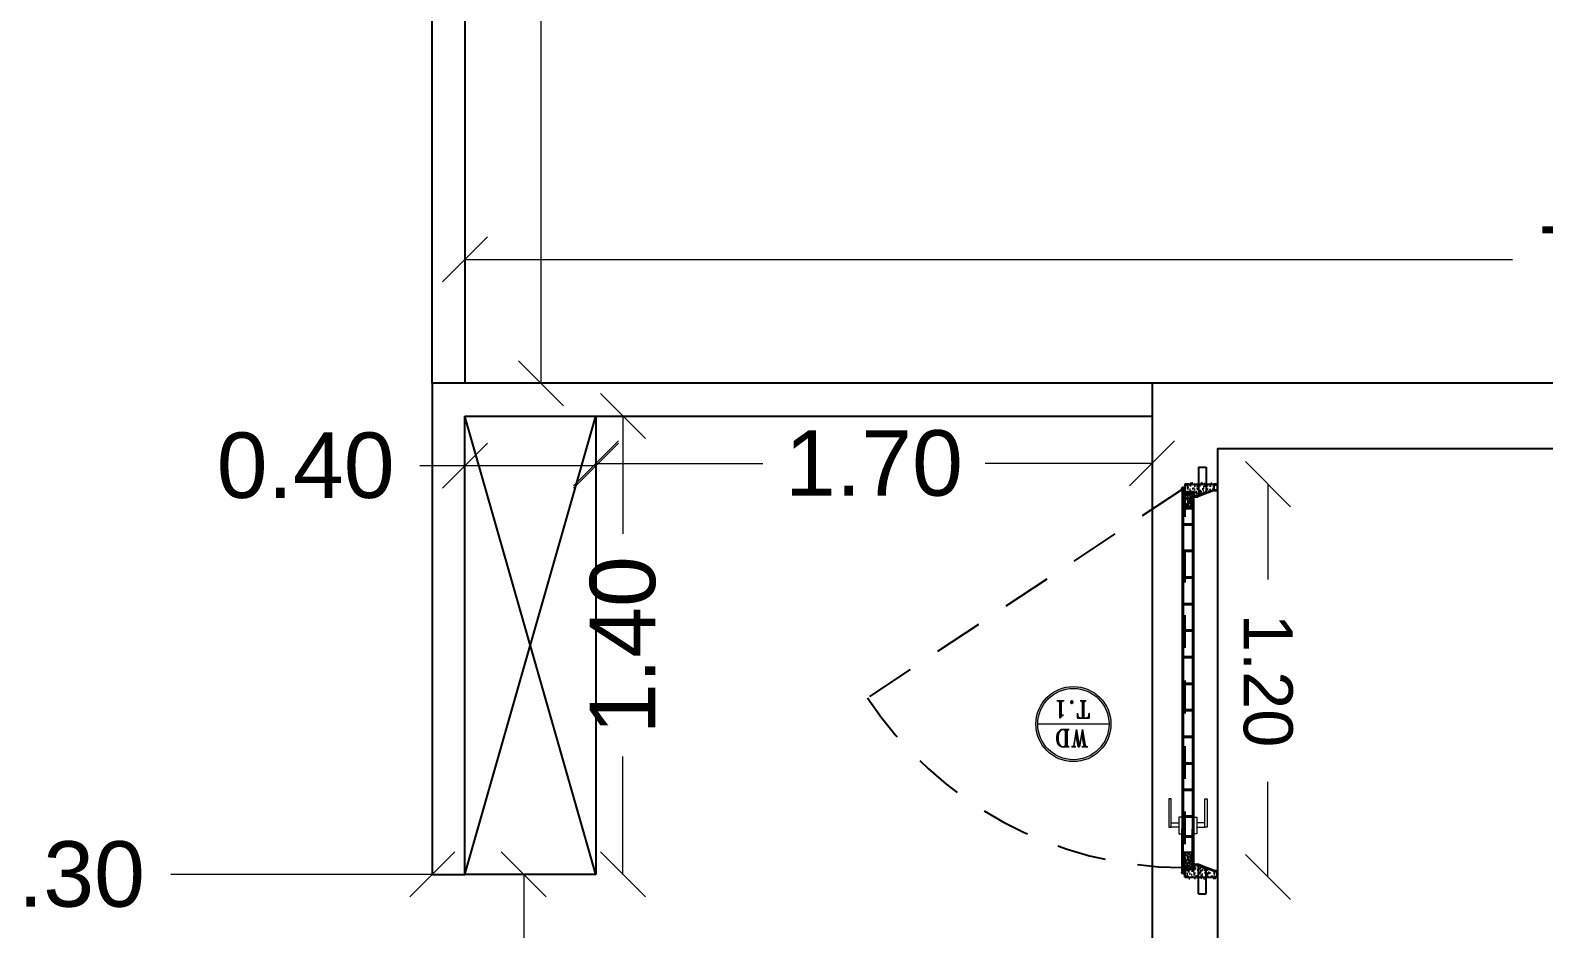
# Model space of a CAD drawing. Header units: metres. Extents: x -355 to 973, y -73 to 238.
# Drawn here: x 609.898 to 614.524, y 99.009 to 101.753 of the extents above; entities that cross this region are included whole.
import ezdxf
from ezdxf.enums import TextEntityAlignment as Align

# ---------------------------------------------------------------- set-up
doc = ezdxf.new("R2010")
doc.units = ezdxf.units.M
doc.header["$LTSCALE"] = 3
doc.header["$MEASUREMENT"] = 0
for name, pattern in [('1', [30, 6, 6, 6, 6, 6]), ('ACAD_ISO02W100', [15, 12, -3]), ('HIDDEN2', [0.1875, 0.125, -0.0625])]:
    doc.linetypes.add(name, pattern=pattern)
doc.layers.add('05', color=21, linetype='Continuous', lineweight=5)
for name, color, linetype in [('4', 4, 'ACAD_ISO02W100'), ('A-FALSE-25-Knuf', 2, 'Continuous'), ('D-Hatch', 3, 'Continuous'), ('Ditail', 1, 'Continuous')]:
    doc.layers.add(name, color=color, linetype=linetype)
doc.styles.add('ROMANT', font='romant')
doc.styles.get("Standard").update_dxf_attribs({"font": 'arial.ttf'})
doc.dimstyles.new('ahmad', dxfattribs={"dimtxt": 0.2, "dimasz": 0.1375, "dimexe": 0, "dimexo": 0.0625, "dimgap": 0.09, "dimtad": 0, "dimzin": 0, "dimdsep": 46, "dimtxsty": 'Standard', "dimblk": 'OBLIQUE', "dimcen": 0.09, "dimclrd": 245, "dimclrt": 61, "dimadec": 0, "dimazin": 0, "dimtfac": 1, "dimtofl": 0, "dimtmove": 0, "dimatfit": 3, "dimldrblk": 'OBLIQUE', "dimfxl": 0, "dimfxlon": 1, "dimtolj": 1, "dimtzin": 0, "dimlwd": 13, "dimarcsym": 0})
pattern_1 = [(52.5, (36.3475943, -165.330167), (0.00764710387, -0.0002500056), [0, -0.0060325174, 0, -0.00674689445, 0, -0.00644923734]), (82.5, (36.347594, -165.330167), (0.0112004245, 0.0070238215), [0, -0.00325438438, 0, -0.00543720317, 0, -0.00208359976]), (122.5, (36.347594, -165.335048), (2.245608e-05, 0.0123592914), [0, -0.00198438072, 0, -0.0071437706, 0, -0.00932658938]), (132.5, (36.347594, -165.335048), (0.0034832807, 0.011930604), [0, -0.00099219036, 0, -0.0046831385, 0, -0.00535782794])]
pattern_2 = [(307.5, (36.3475943, 62.4928517), (0.00764710387, 0.0002500056), [0, -0.0060325174, 0, -0.00674689445, 0, -0.00644923734]), (277.5, (36.347594, 62.492852), (0.0112004245, -0.0070238215), [0, -0.00325438438, 0, -0.00543720317, 0, -0.00208359976]), (237.5, (36.347594, 62.497733), (2.245608e-05, -0.0123592914), [0, -0.00198438072, 0, -0.0071437706, 0, -0.00932658938]), (227.5, (36.347594, 62.497733), (0.0034832807, -0.011930604), [0, -0.00099219036, 0, -0.0046831385, 0, -0.00535782794])]

# ---------------------------------------------------------------- blocks, each defined once
blk = doc.blocks.new('tyhtfy')
at = {"layer": '4', "linetype": '1'}
for points in [[(265.7045, 186.374), (265.7045, 184.474), (263.8045, 184.474), (263.8045, 186.374)], [(265.5045, 186.174), (265.5045, 184.674), (264.0045, 184.674), (264.0045, 186.174)]]:
    blk.add_lwpolyline(points, close=True, dxfattribs=at)
blk = doc.blocks.new('_Oblique')
at = {"color": 0, "linetype": 'ByBlock', "lineweight": -2}
blk.add_line((-0.5, -0.5), (0.5, 0.5), dxfattribs=at)
blk = doc.blocks.new('*D64')
at = {"color": 245, "lineweight": 13, "transparency": 16777216}
for p, q in [((68.5961, -50.8187), (68.5961, -51.1094)), ((68.5961, -52.0187), (68.5961, -51.7279))]:
    blk.add_line(p, q, dxfattribs=at)
at = {"layer": 'Defpoints', "color": 0, "transparency": 16777216}
for p in [(68.5961, -50.8187), (68.75, -50.8187), (68.75, -52.0187)]:
    blk.add_point(p, dxfattribs=at)
at = {"color": 245, "lineweight": 13, "transparency": 16777216, "xscale": 0.1375, "yscale": 0.1375, "zscale": 0.1375}
for p, rotation in [((68.5961, -50.8187), 90), ((68.5961, -52.0187), 270)]:
    blk.add_blockref('_Oblique', p, dxfattribs=dict(at, rotation=rotation))
at = {"color": 61, "transparency": 16777216, "insert": (68.5961, -51.4187), "char_height": 0.15, "attachment_point": 5, "rotation": 90}
blk.add_mtext('\\A1;1.20', dxfattribs=at)
blk = doc.blocks.new('dfdfd')
at = {"layer": '05'}
h = blk.add_hatch(color=217, dxfattribs=at)
h.paths.add_polyline_path([(118.6063, 35.5104, 1), (118.8358, 35.5104, 1)])
h.paths.add_polyline_path([(118.8298, 35.5104, 1), (118.6123, 35.5104, 1)], flags=16)
at = {"layer": '05', "color": 217}
blk.add_line((118.6123, 35.5104), (118.8298, 35.5104), dxfattribs=at)
for radius in [0.1148, 0.1088]:
    blk.add_circle((118.7211, 35.5104), radius, dxfattribs=at)
blk = doc.blocks.new('*D776')
at = {"layer": '4', "color": 245, "lineweight": 13, "transparency": 16777216}
for p, q in [((611.4063, 99.1751), (611.4063, 98.8649)), ((611.4063, 97.8746), (611.4063, 98.1849))]:
    blk.add_line(p, q, dxfattribs=at)
at = {"layer": 'Defpoints', "color": 0, "transparency": 16777216}
for p in [(611.1267, 99.1751), (611.4063, 99.1751), (611.1267, 97.8746)]:
    blk.add_point(p, dxfattribs=at)
at = {"layer": '4', "color": 245, "lineweight": 13, "transparency": 16777216, "xscale": 0.1375, "yscale": 0.1375, "zscale": 0.1375}
for p, rotation in [((611.4063, 99.1751), 90), ((611.4063, 97.8746), 270)]:
    blk.add_blockref('_Oblique', p, dxfattribs=dict(at, rotation=rotation))
at = {"layer": '4', "color": 61, "transparency": 16777216, "insert": (611.4063, 98.5249), "char_height": 0.2, "attachment_point": 5, "rotation": 90}
blk.add_mtext('\\A1;1.30', dxfattribs=at)
blk = doc.blocks.new('*D777')
at = {"layer": '4', "color": 245, "lineweight": 13, "transparency": 16777216}
for p, q in [((611.6267, 100.4303), (612.1367, 100.4303)), ((613.3267, 100.4303), (612.8167, 100.4303))]:
    blk.add_line(p, q, dxfattribs=at)
at = {"layer": 'Defpoints', "color": 0, "transparency": 16777216}
for p in [(611.6267, 100.5751), (613.3267, 100.5751), (611.6267, 100.4303)]:
    blk.add_point(p, dxfattribs=at)
at = {"layer": '4', "color": 245, "lineweight": 13, "transparency": 16777216, "xscale": 0.1375, "yscale": 0.1375, "zscale": 0.1375, "rotation": 180}
blk.add_blockref('_Oblique', (611.6267, 100.4303), dxfattribs=at)
at = {"layer": '4', "color": 245, "lineweight": 13, "transparency": 16777216, "xscale": 0.1375, "yscale": 0.1375, "zscale": 0.1375}
blk.add_blockref('_Oblique', (613.3267, 100.4303), dxfattribs=at)
at = {"layer": '4', "color": 61, "transparency": 16777216, "insert": (612.4767, 100.4303), "char_height": 0.2, "attachment_point": 5}
blk.add_mtext('\\A1;1.70', dxfattribs=at)
blk = doc.blocks.new('*D780')
at = {"layer": '4', "color": 245, "lineweight": 13, "transparency": 16777216}
for p, q in [((611.2267, 100.4234), (611.0892, 100.4234)), ((611.6267, 100.4234), (611.2267, 100.4234))]:
    blk.add_line(p, q, dxfattribs=at)
at = {"layer": 'Defpoints', "color": 0, "transparency": 16777216}
for p in [(611.2267, 100.5751), (611.6267, 100.5751), (611.2267, 100.4234)]:
    blk.add_point(p, dxfattribs=at)
at = {"layer": '4', "color": 245, "lineweight": 13, "transparency": 16777216, "xscale": 0.1375, "yscale": 0.1375, "zscale": 0.1375, "rotation": 180}
blk.add_blockref('_Oblique', (611.2267, 100.4234), dxfattribs=at)
at = {"layer": '4', "color": 245, "lineweight": 13, "transparency": 16777216, "xscale": 0.1375, "yscale": 0.1375, "zscale": 0.1375}
blk.add_blockref('_Oblique', (611.6267, 100.4234), dxfattribs=at)
at = {"layer": '4', "color": 61, "transparency": 16777216, "insert": (610.7398, 100.4234), "char_height": 0.2, "attachment_point": 5}
blk.add_mtext('\\A1;0.40', dxfattribs=at)
blk = doc.blocks.new('*D781')
at = {"layer": '4', "color": 245, "lineweight": 13, "transparency": 16777216}
for p, q in [((611.7096, 100.5751), (611.7096, 100.2151)), ((611.7096, 99.1751), (611.7096, 99.5351))]:
    blk.add_line(p, q, dxfattribs=at)
at = {"layer": 'Defpoints', "color": 0, "transparency": 16777216}
for p in [(611.6267, 100.5751), (611.6267, 99.1751), (611.7096, 99.1751)]:
    blk.add_point(p, dxfattribs=at)
at = {"layer": '4', "color": 245, "lineweight": 13, "transparency": 16777216, "xscale": 0.1375, "yscale": 0.1375, "zscale": 0.1375}
for p, rotation in [((611.7096, 100.5751), 90), ((611.7096, 99.1751), 270)]:
    blk.add_blockref('_Oblique', p, dxfattribs=dict(at, rotation=rotation))
at = {"layer": '4', "color": 61, "transparency": 16777216, "insert": (611.7096, 99.8751), "char_height": 0.2, "attachment_point": 5, "rotation": 90}
blk.add_mtext('\\A1;1.40', dxfattribs=at)
blk = doc.blocks.new('*D801')
at = {"color": 245, "lineweight": 13, "transparency": 16777216}
for p, q in [((611.2267, 101.0535), (614.4281, 101.0535)), ((618.3267, 101.0535), (615.1253, 101.0535))]:
    blk.add_line(p, q, dxfattribs=at)
at = {"layer": 'Defpoints', "color": 0, "transparency": 16777216}
for p in [(611.2267, 101.0535), (611.2267, 100.7751), (618.3267, 100.7751)]:
    blk.add_point(p, dxfattribs=at)
at = {"color": 245, "lineweight": 13, "transparency": 16777216, "xscale": 0.1375, "yscale": 0.1375, "zscale": 0.1375, "rotation": 180}
blk.add_blockref('_Oblique', (611.2267, 101.0535), dxfattribs=at)
at = {"color": 245, "lineweight": 13, "transparency": 16777216, "xscale": 0.1375, "yscale": 0.1375, "zscale": 0.1375}
blk.add_blockref('_Oblique', (618.3267, 101.0535), dxfattribs=at)
at = {"color": 61, "transparency": 16777216, "insert": (614.7767, 101.0535), "char_height": 0.2, "attachment_point": 5}
blk.add_mtext('\\A1;7.10', dxfattribs=at)
blk = doc.blocks.new('*D802')
at = {"color": 245, "lineweight": 13, "transparency": 16777216}
for p, q in [((611.4592, 105.1751), (611.4592, 103.2785)), ((611.4592, 100.6751), (611.4592, 102.5716))]:
    blk.add_line(p, q, dxfattribs=at)
at = {"layer": 'Defpoints', "color": 0, "transparency": 16777216}
for p in [(611.2267, 105.1751), (611.2267, 100.6751), (611.4592, 100.6751)]:
    blk.add_point(p, dxfattribs=at)
at = {"color": 245, "lineweight": 13, "transparency": 16777216, "xscale": 0.1375, "yscale": 0.1375, "zscale": 0.1375}
for p, rotation in [((611.4592, 105.1751), 90), ((611.4592, 100.6751), 270)]:
    blk.add_blockref('_Oblique', p, dxfattribs=dict(at, rotation=rotation))
at = {"color": 61, "transparency": 16777216, "insert": (611.4592, 102.9251), "char_height": 0.2, "attachment_point": 5, "rotation": 90}
blk.add_mtext('\\A1;4.50', dxfattribs=at)
blk = doc.blocks.new('*D765')
at = {"color": 245, "lineweight": 13, "transparency": 16777216}
for p, q in [((608.8267, 99.1748), (609.6256, 99.1748)), ((611.1267, 99.1748), (610.3278, 99.1748))]:
    blk.add_line(p, q, dxfattribs=at)
at = {"layer": 'Defpoints', "color": 0, "transparency": 16777216}
for p in [(608.8267, 99.1751), (608.8267, 99.1748), (611.1267, 99.1751)]:
    blk.add_point(p, dxfattribs=at)
at = {"color": 245, "lineweight": 13, "transparency": 16777216, "xscale": 0.1375, "yscale": 0.1375, "zscale": 0.1375, "rotation": 180}
blk.add_blockref('_Oblique', (608.8267, 99.1748), dxfattribs=at)
at = {"color": 245, "lineweight": 13, "transparency": 16777216, "xscale": 0.1375, "yscale": 0.1375, "zscale": 0.1375}
blk.add_blockref('_Oblique', (611.1267, 99.1748), dxfattribs=at)
at = {"color": 61, "transparency": 16777216, "insert": (609.9767, 99.1748), "char_height": 0.2, "attachment_point": 5}
blk.add_mtext('\\A1;2.30', dxfattribs=at)
blk = doc.blocks.new('SSDSSS')
at = {"layer": 'D-Hatch', "linetype": 'Continuous', "ltscale": 0.1}
h = blk.add_hatch(dxfattribs=at)
h.set_pattern_fill('AR-SAND', color=2, scale=0.0003125, style=0)
h.set_pattern_definition([(307.5, (36.347594, 62.492852), (0.0152942077, 0.0005000112), [0, -0.0120650348, 0, -0.0134937889, 0, -0.0128984747]), (277.5, (36.347594, 62.492852), (0.022400849, -0.014047643), [0, -0.0065087688, 0, -0.0108744063, 0, -0.0041671995]), (237.5, (36.347594, 62.502615), (4.49122e-05, -0.0247185828), [0, -0.0039687614, 0, -0.0142875412, 0, -0.0186531788]), (227.5, (36.347594, 62.502615), (0.0069665614, -0.023861208), [0, -0.0019843807, 0, -0.009366277, 0, -0.0107156559])])
h.paths.add_polyline_path([(68.8211, -50.8562), (68.8211, -50.8421), (68.8485, -50.8421), (68.8485, -50.8202), (68.8383, -50.8202), (68.8383, -50.8187), (68.85, -50.8187), (68.85, -50.8141), (68.7563, -50.8141), (68.7563, -50.8187), (68.768, -50.8187), (68.768, -50.8202), (68.7578, -50.8202), (68.7578, -50.8366), (68.7683, -50.8366), (68.811, -50.8562)])
at = {"layer": 'D-Hatch'}
h = blk.add_hatch(dxfattribs=at)
h.set_pattern_fill('AR-SAND', color=1, scale=0.00015625, style=0)
h.set_pattern_definition(pattern_2)
edge = h.paths.add_edge_path()
edge.add_spline(control_points=[(68.8307, -50.8737), (68.8307, -50.8749), (68.8305, -50.8769), (68.831, -50.881), (68.8313, -50.883), (68.8338, -50.8871), (68.8355, -50.8885), (68.8383, -50.8903), (68.8396, -50.8909), (68.8422, -50.892), (68.8434, -50.8925), (68.8443, -50.893), (68.8445, -50.8931), (68.8449, -50.8936)], knot_values=[0.207475, 0.207475, 0.207475, 0.207475, 0.265787, 0.265787, 0.301433, 0.301433, 0.33708, 0.33708, 0.372726, 0.372726, 0.426688, 0.426688, 0.476539, 0.476539, 0.476539, 0.476539], degree=3, periodic=0)
edge.add_line((68.8449, -50.8936), (68.8542, -50.8936))
edge.add_line((68.8542, -50.8936), (68.8542, -50.8935))
edge.add_spline(control_points=[(68.8542, -50.8935), (68.8525, -50.8907), (68.8492, -50.8849), (68.836, -50.883), (68.8411, -50.8672), (68.8317, -50.8657), (68.8269, -50.865)], knot_values=[0.000761, 0.000761, 0.000761, 0.000761, 0.123708, 0.252477, 0.399323, 0.554146, 0.554146, 0.554146, 0.554146], degree=3, periodic=0)
edge.add_line((68.8269, -50.865), (68.8269, -50.8729))
edge.add_spline(control_points=[(68.8269, -50.8729), (68.8285, -50.8732), (68.8298, -50.8734), (68.8307, -50.8737)], knot_values=[0.013549, 0.013549, 0.013549, 0.013549, 0.067873, 0.067873, 0.067873, 0.067873], degree=3, periodic=0)
edge = h.paths.add_edge_path(flags=16)
edge.add_spline(control_points=[(68.8449, -50.8936), (68.8445, -50.8931), (68.8443, -50.893), (68.8434, -50.8925), (68.8422, -50.892), (68.8396, -50.8909), (68.8383, -50.8903), (68.8355, -50.8885), (68.8338, -50.8871), (68.8313, -50.883), (68.831, -50.881), (68.8305, -50.8769), (68.8307, -50.8749), (68.8307, -50.8737)], knot_values=[0.207475, 0.207475, 0.207475, 0.207475, 0.257327, 0.257327, 0.311288, 0.311288, 0.346935, 0.346935, 0.382581, 0.382581, 0.418228, 0.418228, 0.476539, 0.476539, 0.476539, 0.476539], degree=3, periodic=0)
edge.add_spline(control_points=[(68.8307, -50.8737), (68.8298, -50.8734), (68.8285, -50.8732), (68.8269, -50.8729)], knot_values=[0.013549, 0.013549, 0.013549, 0.013549, 0.067873, 0.067873, 0.067873, 0.067873], degree=3, periodic=0)
edge.add_line((68.8269, -50.8729), (68.8269, -50.8905))
edge.add_spline(control_points=[(68.8269, -50.8905), (68.8275, -50.8915), (68.8282, -50.8923), (68.8291, -50.8932), (68.8293, -50.8934), (68.8295, -50.8936)], knot_values=[0.30723, 0.30723, 0.30723, 0.30723, 0.317654, 0.317654, 0.320823, 0.320823, 0.320823, 0.320823], degree=3, periodic=0)
edge.add_line((68.8295, -50.8936), (68.8449, -50.8936))
edge = h.paths.add_edge_path()
edge.add_spline(control_points=[(68.8295, -50.8936), (68.8293, -50.8934), (68.8291, -50.8932), (68.8282, -50.8923), (68.8275, -50.8915), (68.8269, -50.8905)], knot_values=[0.30723, 0.30723, 0.30723, 0.30723, 0.310399, 0.310399, 0.320823, 0.320823, 0.320823, 0.320823], degree=3, periodic=0)
edge.add_line((68.8269, -50.8905), (68.8269, -50.8936))
edge.add_line((68.8269, -50.8936), (68.8295, -50.8936))
edge = h.paths.add_edge_path()
edge.add_spline(control_points=[(68.8542, -50.8482), (68.8536, -50.8479), (68.853, -50.8477), (68.8498, -50.8466), (68.8479, -50.8465), (68.8441, -50.8463), (68.843, -50.8464), (68.8419, -50.8465)], knot_values=[0.248364, 0.248364, 0.248364, 0.248364, 0.25388, 0.25388, 0.279204, 0.279204, 0.314112, 0.314112, 0.314112, 0.314112], degree=3, periodic=0)
edge.add_spline(control_points=[(68.8419, -50.8465), (68.8416, -50.8461), (68.8413, -50.8456), (68.841, -50.8451)], knot_values=[0.024585, 0.024585, 0.024585, 0.024585, 0.051488, 0.051488, 0.051488, 0.051488], degree=3, periodic=0)
edge.add_line((68.841, -50.8451), (68.8294, -50.8451))
edge.add_spline(control_points=[(68.8294, -50.8451), (68.8313, -50.8479), (68.8328, -50.8501), (68.8346, -50.8516), (68.8348, -50.8517), (68.8357, -50.8518), (68.8377, -50.8516), (68.8417, -50.8515), (68.8432, -50.8515), (68.8467, -50.8524), (68.8487, -50.8533), (68.8516, -50.8562), (68.8524, -50.8578), (68.8533, -50.8605), (68.8535, -50.8616), (68.854, -50.8653), (68.8539, -50.8673), (68.8541, -50.8693), (68.8541, -50.8697), (68.8542, -50.8699)], knot_values=[0, 0, 0, 0, 0.11577, 0.11577, 0.192459, 0.192459, 0.269149, 0.269149, 0.304241, 0.304241, 0.331039, 0.331039, 0.357837, 0.357837, 0.384634, 0.384634, 0.451421, 0.451421, 0.47355, 0.47355, 0.47355, 0.47355], degree=3, periodic=0)
edge.add_line((68.8542, -50.8699), (68.8542, -50.8482))
edge = h.paths.add_edge_path()
edge.add_line((68.8508, -50.8451), (68.841, -50.8451))
edge.add_spline(control_points=[(68.841, -50.8451), (68.8413, -50.8456), (68.8416, -50.8461), (68.8419, -50.8465)], knot_values=[0.024585, 0.024585, 0.024585, 0.024585, 0.051488, 0.051488, 0.051488, 0.051488], degree=3, periodic=0)
edge.add_spline(control_points=[(68.8419, -50.8465), (68.843, -50.8464), (68.8441, -50.8463), (68.8479, -50.8465), (68.8498, -50.8466), (68.853, -50.8477), (68.8536, -50.8479), (68.8542, -50.8482)], knot_values=[0.248364, 0.248364, 0.248364, 0.248364, 0.283272, 0.283272, 0.308596, 0.308596, 0.314112, 0.314112, 0.314112, 0.314112], degree=3, periodic=0)
edge.add_line((68.8542, -50.8482), (68.8542, -50.8389))
edge.add_line((68.8542, -50.8389), (68.8508, -50.8389))
edge.add_line((68.8508, -50.8389), (68.8508, -50.8451))
h = blk.add_hatch(dxfattribs=at)
h.set_pattern_fill('AR-SAND', color=1, scale=0.00015625, style=0)
h.set_pattern_definition(pattern_2)
edge = h.paths.add_edge_path()
edge.add_spline(control_points=[(68.8542, -50.8935), (68.8525, -50.8907), (68.8492, -50.8849), (68.836, -50.883), (68.8411, -50.8672), (68.8317, -50.8657), (68.8269, -50.865)], knot_values=[0.000761, 0.000761, 0.000761, 0.000761, 0.123708, 0.252477, 0.399323, 0.554146, 0.554146, 0.554146, 0.554146], degree=3, periodic=0)
edge.add_line((68.8542, -50.8935), (68.8542, -50.8699))
edge.add_spline(control_points=[(68.8542, -50.8699), (68.8541, -50.8697), (68.8541, -50.8693), (68.8539, -50.8673), (68.854, -50.8653), (68.8535, -50.8616), (68.8533, -50.8605), (68.8524, -50.8578), (68.8516, -50.8562), (68.8487, -50.8533), (68.8467, -50.8524), (68.8432, -50.8515), (68.8417, -50.8515), (68.8377, -50.8516), (68.8357, -50.8518), (68.8348, -50.8517), (68.8346, -50.8516), (68.8328, -50.8501), (68.8313, -50.8479), (68.8294, -50.8451)], knot_values=[0, 0, 0, 0, 0.022129, 0.022129, 0.088916, 0.088916, 0.115714, 0.115714, 0.142512, 0.142512, 0.169309, 0.169309, 0.204402, 0.204402, 0.281091, 0.281091, 0.35778, 0.35778, 0.47355, 0.47355, 0.47355, 0.47355], degree=3, periodic=0)
edge.add_line((68.8294, -50.8451), (68.8269, -50.8451))
edge.add_line((68.8269, -50.8451), (68.8269, -50.865))
h = blk.add_hatch(dxfattribs=at)
h.set_pattern_fill('AR-SAND', color=1, scale=0.00015625, style=0)
h.set_pattern_definition(pattern_1)
edge = h.paths.add_edge_path()
edge.add_spline(control_points=[(68.8307, -51.9636), (68.8307, -51.9624), (68.8305, -51.9605), (68.831, -51.9563), (68.8313, -51.9543), (68.8338, -51.9502), (68.8355, -51.9488), (68.8383, -51.947), (68.8396, -51.9464), (68.8422, -51.9453), (68.8434, -51.9449), (68.8443, -51.9444), (68.8445, -51.9442), (68.8449, -51.9437)], knot_values=[0.207475, 0.207475, 0.207475, 0.207475, 0.265787, 0.265787, 0.301433, 0.301433, 0.33708, 0.33708, 0.372726, 0.372726, 0.426688, 0.426688, 0.476539, 0.476539, 0.476539, 0.476539], degree=3, periodic=0)
edge.add_line((68.8449, -51.9437), (68.8542, -51.9437))
edge.add_line((68.8542, -51.9437), (68.8542, -51.9438))
edge.add_spline(control_points=[(68.8542, -51.9438), (68.8525, -51.9466), (68.8492, -51.9524), (68.836, -51.9543), (68.8411, -51.9701), (68.8317, -51.9716), (68.8269, -51.9723)], knot_values=[0.000761, 0.000761, 0.000761, 0.000761, 0.123708, 0.252477, 0.399323, 0.554146, 0.554146, 0.554146, 0.554146], degree=3, periodic=0)
edge.add_line((68.8269, -51.9723), (68.8269, -51.9644))
edge.add_spline(control_points=[(68.8269, -51.9644), (68.8285, -51.9642), (68.8298, -51.9639), (68.8307, -51.9636)], knot_values=[0.013549, 0.013549, 0.013549, 0.013549, 0.067873, 0.067873, 0.067873, 0.067873], degree=3, periodic=0)
edge = h.paths.add_edge_path(flags=16)
edge.add_spline(control_points=[(68.8449, -51.9437), (68.8445, -51.9442), (68.8443, -51.9444), (68.8434, -51.9449), (68.8422, -51.9453), (68.8396, -51.9464), (68.8383, -51.947), (68.8355, -51.9488), (68.8338, -51.9502), (68.8313, -51.9543), (68.831, -51.9563), (68.8305, -51.9605), (68.8307, -51.9624), (68.8307, -51.9636)], knot_values=[0.207475, 0.207475, 0.207475, 0.207475, 0.257327, 0.257327, 0.311288, 0.311288, 0.346935, 0.346935, 0.382581, 0.382581, 0.418228, 0.418228, 0.476539, 0.476539, 0.476539, 0.476539], degree=3, periodic=0)
edge.add_spline(control_points=[(68.8307, -51.9636), (68.8298, -51.9639), (68.8285, -51.9642), (68.8269, -51.9644)], knot_values=[0.013549, 0.013549, 0.013549, 0.013549, 0.067873, 0.067873, 0.067873, 0.067873], degree=3, periodic=0)
edge.add_line((68.8269, -51.9644), (68.8269, -51.9468))
edge.add_spline(control_points=[(68.8269, -51.9468), (68.8275, -51.9459), (68.8282, -51.945), (68.8291, -51.9441), (68.8293, -51.9439), (68.8295, -51.9437)], knot_values=[0.30723, 0.30723, 0.30723, 0.30723, 0.317654, 0.317654, 0.320823, 0.320823, 0.320823, 0.320823], degree=3, periodic=0)
edge.add_line((68.8295, -51.9437), (68.8449, -51.9437))
edge = h.paths.add_edge_path()
edge.add_spline(control_points=[(68.8295, -51.9437), (68.8293, -51.9439), (68.8291, -51.9441), (68.8282, -51.945), (68.8275, -51.9459), (68.8269, -51.9468)], knot_values=[0.30723, 0.30723, 0.30723, 0.30723, 0.310399, 0.310399, 0.320823, 0.320823, 0.320823, 0.320823], degree=3, periodic=0)
edge.add_line((68.8269, -51.9468), (68.8269, -51.9437))
edge.add_line((68.8269, -51.9437), (68.8295, -51.9437))
edge = h.paths.add_edge_path()
edge.add_spline(control_points=[(68.8542, -51.9891), (68.8536, -51.9894), (68.853, -51.9896), (68.8498, -51.9907), (68.8479, -51.9909), (68.8441, -51.991), (68.843, -51.9909), (68.8419, -51.9908)], knot_values=[0.248364, 0.248364, 0.248364, 0.248364, 0.25388, 0.25388, 0.279204, 0.279204, 0.314112, 0.314112, 0.314112, 0.314112], degree=3, periodic=0)
edge.add_spline(control_points=[(68.8419, -51.9908), (68.8416, -51.9912), (68.8413, -51.9917), (68.841, -51.9922)], knot_values=[0.024585, 0.024585, 0.024585, 0.024585, 0.051488, 0.051488, 0.051488, 0.051488], degree=3, periodic=0)
edge.add_line((68.841, -51.9922), (68.8294, -51.9922))
edge.add_spline(control_points=[(68.8294, -51.9922), (68.8313, -51.9894), (68.8328, -51.9872), (68.8346, -51.9857), (68.8348, -51.9856), (68.8357, -51.9855), (68.8377, -51.9857), (68.8417, -51.9858), (68.8432, -51.9858), (68.8467, -51.9849), (68.8487, -51.984), (68.8516, -51.9811), (68.8524, -51.9795), (68.8533, -51.9769), (68.8535, -51.9757), (68.854, -51.9721), (68.8539, -51.97), (68.8541, -51.9681), (68.8541, -51.9677), (68.8542, -51.9674)], knot_values=[0, 0, 0, 0, 0.11577, 0.11577, 0.192459, 0.192459, 0.269149, 0.269149, 0.304241, 0.304241, 0.331039, 0.331039, 0.357837, 0.357837, 0.384634, 0.384634, 0.451421, 0.451421, 0.47355, 0.47355, 0.47355, 0.47355], degree=3, periodic=0)
edge.add_line((68.8542, -51.9674), (68.8542, -51.9891))
edge = h.paths.add_edge_path()
edge.add_line((68.8508, -51.9922), (68.841, -51.9922))
edge.add_spline(control_points=[(68.841, -51.9922), (68.8413, -51.9917), (68.8416, -51.9912), (68.8419, -51.9908)], knot_values=[0.024585, 0.024585, 0.024585, 0.024585, 0.051488, 0.051488, 0.051488, 0.051488], degree=3, periodic=0)
edge.add_spline(control_points=[(68.8419, -51.9908), (68.843, -51.9909), (68.8441, -51.991), (68.8479, -51.9909), (68.8498, -51.9907), (68.853, -51.9896), (68.8536, -51.9894), (68.8542, -51.9891)], knot_values=[0.248364, 0.248364, 0.248364, 0.248364, 0.283272, 0.283272, 0.308596, 0.308596, 0.314112, 0.314112, 0.314112, 0.314112], degree=3, periodic=0)
edge.add_line((68.8542, -51.9891), (68.8542, -51.9984))
edge.add_line((68.8542, -51.9984), (68.8508, -51.9984))
edge.add_line((68.8508, -51.9984), (68.8508, -51.9922))
h = blk.add_hatch(dxfattribs=at)
h.set_pattern_fill('AR-SAND', color=1, scale=0.00015625, style=0)
h.set_pattern_definition(pattern_1)
edge = h.paths.add_edge_path()
edge.add_spline(control_points=[(68.8542, -51.9438), (68.8525, -51.9466), (68.8492, -51.9524), (68.836, -51.9543), (68.8411, -51.9701), (68.8317, -51.9716), (68.8269, -51.9723)], knot_values=[0.000761, 0.000761, 0.000761, 0.000761, 0.123708, 0.252477, 0.399323, 0.554146, 0.554146, 0.554146, 0.554146], degree=3, periodic=0)
edge.add_line((68.8542, -51.9438), (68.8542, -51.9674))
edge.add_spline(control_points=[(68.8542, -51.9674), (68.8541, -51.9677), (68.8541, -51.9681), (68.8539, -51.97), (68.854, -51.9721), (68.8535, -51.9757), (68.8533, -51.9769), (68.8524, -51.9795), (68.8516, -51.9811), (68.8487, -51.984), (68.8467, -51.9849), (68.8432, -51.9858), (68.8417, -51.9858), (68.8377, -51.9857), (68.8357, -51.9855), (68.8348, -51.9856), (68.8346, -51.9857), (68.8328, -51.9872), (68.8313, -51.9894), (68.8294, -51.9922)], knot_values=[0, 0, 0, 0, 0.022129, 0.022129, 0.088916, 0.088916, 0.115714, 0.115714, 0.142512, 0.142512, 0.169309, 0.169309, 0.204402, 0.204402, 0.281091, 0.281091, 0.35778, 0.35778, 0.47355, 0.47355, 0.47355, 0.47355], degree=3, periodic=0)
edge.add_line((68.8294, -51.9922), (68.8269, -51.9922))
edge.add_line((68.8269, -51.9922), (68.8269, -51.9723))
at = {"layer": 'D-Hatch', "linetype": 'Continuous', "ltscale": 0.1}
h = blk.add_hatch(dxfattribs=at)
h.set_pattern_fill('AR-SAND', color=2, scale=0.0003125, style=0)
h.set_pattern_definition([(52.5, (36.347594, -165.330167), (0.0152942077, -0.0005000112), [0, -0.0120650348, 0, -0.0134937889, 0, -0.0128984747]), (82.5, (36.347594, -165.330167), (0.022400849, 0.014047643), [0, -0.0065087688, 0, -0.0108744063, 0, -0.0041671995]), (122.5, (36.347594, -165.33993), (4.49122e-05, 0.0247185828), [0, -0.0039687614, 0, -0.0142875412, 0, -0.0186531788]), (132.5, (36.347594, -165.33993), (0.0069665614, 0.023861208), [0, -0.0019843807, 0, -0.009366277, 0, -0.0107156559])])
h.paths.add_polyline_path([(68.8211, -51.9812), (68.8211, -51.9952), (68.8485, -51.9952), (68.8485, -52.0171), (68.8383, -52.0171), (68.8383, -52.0187), (68.85, -52.0187), (68.85, -52.0232), (68.7563, -52.0232), (68.7563, -52.0187), (68.768, -52.0187), (68.768, -52.0171), (68.7578, -52.0171), (68.7578, -52.0007), (68.7683, -52.0007), (68.811, -51.9812)])
blk.add_line((68.75, -52.0187), (68.75, -50.8187))
at = {"layer": '05', "lineweight": 5}
for points in [[(68.7893, -50.9713), (68.7893, -51.0573), (68.7819, -51.0573), (68.7819, -50.9713)], [(68.8134, -50.9845), (68.8134, -50.9713), (68.7893, -50.9713), (68.7893, -50.9845)], [(68.8232, -50.9509), (68.8232, -51.0014), (68.8134, -51.0014), (68.8134, -50.9509)], [(68.8581, -50.9509), (68.8581, -51.0014), (68.8678, -51.0014), (68.8678, -50.9509)], [(68.8678, -50.9845), (68.8678, -50.9713), (68.892, -50.9713), (68.892, -50.9845)], [(68.892, -50.9713), (68.892, -51.0573), (68.8993, -51.0573), (68.8993, -50.9713)]]:
    blk.add_lwpolyline(points, close=True, dxfattribs=at)
at = {"layer": 'D-Hatch', "color": 1}
for points, knots in [([(68.8268, -50.852), (68.8299, -50.8568), (68.835, -50.8646), (68.8525, -50.8594), (68.8485, -50.8745), (68.853, -50.8789), (68.8541, -50.88)], [0, 0, 0, 0, 0.01533432, 0.02528954, 0.03921471, 0.04393143, 0.04393143, 0.04393143, 0.04393143]), ([(68.8269, -50.865), (68.8317, -50.8657), (68.8411, -50.8672), (68.836, -50.883), (68.8492, -50.8849), (68.8525, -50.8907), (68.8542, -50.8935)], [0.0007611, 0.0007611, 0.0007611, 0.0007611, 0.1555834, 0.3024294, 0.4311984, 0.5541457, 0.5541457, 0.5541457, 0.5541457]), ([(68.8294, -50.8451), (68.8313, -50.8479), (68.8328, -50.8501), (68.8346, -50.8516), (68.8348, -50.8517), (68.8357, -50.8518), (68.8377, -50.8516), (68.8417, -50.8515), (68.8432, -50.8515), (68.8467, -50.8524), (68.8487, -50.8533), (68.8516, -50.8562), (68.8524, -50.8578), (68.8533, -50.8605), (68.8535, -50.8616), (68.854, -50.8653), (68.8539, -50.8673), (68.8541, -50.8693), (68.8541, -50.8697), (68.8542, -50.8699)], [0, 0, 0, 0, 0.1157703, 0.1157703, 0.1924595, 0.1924595, 0.2691487, 0.2691487, 0.3042411, 0.3042411, 0.3310389, 0.3310389, 0.3578367, 0.3578367, 0.3846345, 0.3846345, 0.4514214, 0.4514214, 0.4735504, 0.4735504, 0.4735504, 0.4735504]), ([(68.8307, -50.8737), (68.8307, -50.8749), (68.8305, -50.8769), (68.831, -50.881), (68.8313, -50.883), (68.8338, -50.8871), (68.8355, -50.8885), (68.8383, -50.8903), (68.8396, -50.8909), (68.8422, -50.892), (68.8434, -50.8925), (68.8443, -50.893), (68.8445, -50.8931), (68.8449, -50.8936)], [0.2074754, 0.2074754, 0.2074754, 0.2074754, 0.2657866, 0.2657866, 0.3014331, 0.3014331, 0.3370797, 0.3370797, 0.3727263, 0.3727263, 0.4266877, 0.4266877, 0.4765392, 0.4765392, 0.4765392, 0.4765392]), ([(68.8419, -50.8465), (68.843, -50.8464), (68.8441, -50.8463), (68.8479, -50.8465), (68.8498, -50.8466), (68.853, -50.8477), (68.8536, -50.8479), (68.8542, -50.8482)], [0.24836379, 0.24836379, 0.24836379, 0.24836379, 0.28327178, 0.28327178, 0.30859615, 0.30859615, 0.31411226, 0.31411226, 0.31411226, 0.31411226]), ([(68.8269, -50.8905), (68.8275, -50.8915), (68.8282, -50.8923), (68.8291, -50.8932), (68.8293, -50.8934), (68.8295, -50.8936)], [0.30722961, 0.30722961, 0.30722961, 0.30722961, 0.31765441, 0.31765441, 0.32082332, 0.32082332, 0.32082332, 0.32082332]), ([(68.8269, -51.9468), (68.8275, -51.9459), (68.8282, -51.945), (68.8291, -51.9441), (68.8293, -51.9439), (68.8295, -51.9437)], [0.30722961, 0.30722961, 0.30722961, 0.30722961, 0.31765441, 0.31765441, 0.32082332, 0.32082332, 0.32082332, 0.32082332]), ([(68.8269, -51.9723), (68.8317, -51.9716), (68.8411, -51.9701), (68.836, -51.9543), (68.8492, -51.9524), (68.8525, -51.9466), (68.8542, -51.9438)], [0.0007611, 0.0007611, 0.0007611, 0.0007611, 0.1555834, 0.3024294, 0.4311984, 0.5541457, 0.5541457, 0.5541457, 0.5541457]), ([(68.8307, -51.9636), (68.8307, -51.9624), (68.8305, -51.9605), (68.831, -51.9563), (68.8313, -51.9543), (68.8338, -51.9502), (68.8355, -51.9488), (68.8383, -51.947), (68.8396, -51.9464), (68.8422, -51.9453), (68.8434, -51.9449), (68.8443, -51.9444), (68.8445, -51.9442), (68.8449, -51.9437)], [0.2074754, 0.2074754, 0.2074754, 0.2074754, 0.2657866, 0.2657866, 0.3014331, 0.3014331, 0.3370797, 0.3370797, 0.3727263, 0.3727263, 0.4266877, 0.4266877, 0.4765392, 0.4765392, 0.4765392, 0.4765392]), ([(68.8268, -51.9853), (68.8299, -51.9805), (68.835, -51.9727), (68.8525, -51.9779), (68.8485, -51.9628), (68.853, -51.9584), (68.8541, -51.9573)], [0, 0, 0, 0, 0.01533432, 0.02528954, 0.03921471, 0.04393143, 0.04393143, 0.04393143, 0.04393143]), ([(68.8294, -51.9922), (68.8313, -51.9894), (68.8328, -51.9872), (68.8346, -51.9857), (68.8348, -51.9856), (68.8357, -51.9855), (68.8377, -51.9857), (68.8417, -51.9858), (68.8432, -51.9858), (68.8467, -51.9849), (68.8487, -51.984), (68.8516, -51.9811), (68.8524, -51.9795), (68.8533, -51.9769), (68.8535, -51.9757), (68.854, -51.9721), (68.8539, -51.97), (68.8541, -51.9681), (68.8541, -51.9677), (68.8542, -51.9674)], [0, 0, 0, 0, 0.1157703, 0.1157703, 0.1924595, 0.1924595, 0.2691487, 0.2691487, 0.3042411, 0.3042411, 0.3310389, 0.3310389, 0.3578367, 0.3578367, 0.3846345, 0.3846345, 0.4514214, 0.4514214, 0.4735504, 0.4735504, 0.4735504, 0.4735504]), ([(68.8419, -51.9908), (68.843, -51.9909), (68.8441, -51.991), (68.8479, -51.9909), (68.8498, -51.9907), (68.853, -51.9896), (68.8536, -51.9894), (68.8542, -51.9891)], [0.24836379, 0.24836379, 0.24836379, 0.24836379, 0.28327178, 0.28327178, 0.30859615, 0.30859615, 0.31411226, 0.31411226, 0.31411226, 0.31411226])]:
    blk.add_open_spline(points, degree=3, knots=knots, dxfattribs=at)
for points in [[(68.8269, -50.8729), (68.8285, -50.8732), (68.8298, -50.8734), (68.8307, -50.8737)], [(68.841, -50.8451), (68.8413, -50.8456), (68.8416, -50.8461), (68.8419, -50.8465)], [(68.8269, -51.9644), (68.8285, -51.9642), (68.8298, -51.9639), (68.8307, -51.9636)], [(68.841, -51.9922), (68.8413, -51.9917), (68.8416, -51.9912), (68.8419, -51.9908)]]:
    blk.add_open_spline(points, degree=3, dxfattribs=at)
at = {"layer": 'Ditail', "color": 1, "linetype": 'HIDDEN2', "ltscale": 0.1}
for p, q in [((68.7849, -50.7669), (68.7849, -50.8422)), ((68.8083, -50.7669), (68.7849, -50.7669)), ((68.8083, -50.7669), (68.8083, -50.8528)), ((68.85, -52.0187), (68.85, -50.8187)), ((68.7849, -50.8422), (68.8083, -50.8528)), ((68.7849, -51.9951), (68.8083, -51.9845)), ((68.8083, -52.0704), (68.8083, -51.9845)), ((68.7849, -52.0704), (68.7849, -51.9951)), ((68.8083, -52.0704), (68.7849, -52.0704))]:
    blk.add_line(p, q, dxfattribs=at)
at = {"layer": 'Ditail', "color": 3}
for p, q in [((68.75, -50.8382), (68.75, -50.8187)), ((68.75, -50.8187), (68.7617, -50.8187)), ((68.85, -50.8187), (68.75, -50.8187)), ((68.7617, -50.8202), (68.7516, -50.8202)), ((68.7516, -50.8202), (68.7516, -50.8366)), ((68.7617, -50.8187), (68.7617, -50.8202)), ((68.8383, -50.8202), (68.8383, -50.8187)), ((68.8383, -50.8187), (68.85, -50.8187)), ((68.8485, -50.8202), (68.8383, -50.8202)), ((68.8485, -50.8421), (68.8485, -50.8202)), ((68.85, -50.8187), (68.85, -50.8437)), ((68.7617, -50.8382), (68.75, -50.8382)), ((68.7516, -50.8366), (68.7621, -50.8366)), ((68.7617, -50.8382), (68.811, -50.8577)), ((68.7621, -50.8366), (68.811, -50.8562)), ((68.811, -50.8562), (68.8211, -50.8562)), ((68.8227, -50.8577), (68.811, -50.8577)), ((68.8211, -50.8562), (68.8211, -50.8421)), ((68.8211, -50.8421), (68.8485, -50.8421)), ((68.85, -50.8437), (68.8227, -50.8437)), ((68.8227, -50.8437), (68.8227, -50.8577)), ((68.8263, -50.9405), (68.8549, -50.9405)), ((68.8263, -50.9436), (68.8549, -50.9436)), ((68.8263, -51.0016), (68.8549, -51.0016)), ((68.8263, -51.0047), (68.8549, -51.0047)), ((68.8263, -51.0827), (68.8549, -51.0827)), ((68.8263, -51.0858), (68.8549, -51.0858)), ((68.8263, -51.1638), (68.8549, -51.1638)), ((68.8263, -51.1669), (68.8549, -51.1669)), ((68.8263, -51.2449), (68.8549, -51.2449)), ((68.8263, -51.248), (68.8549, -51.248)), ((68.8263, -51.326), (68.8549, -51.326)), ((68.8263, -51.3291), (68.8549, -51.3291)), ((68.8263, -51.4071), (68.8549, -51.4071)), ((68.8263, -51.4102), (68.8549, -51.4102)), ((68.8263, -51.4882), (68.8549, -51.4882)), ((68.8263, -51.4913), (68.8549, -51.4913)), ((68.8263, -51.5693), (68.8549, -51.5693)), ((68.8263, -51.5724), (68.8549, -51.5724)), ((68.8263, -51.6504), (68.8549, -51.6504)), ((68.8263, -51.6535), (68.8549, -51.6535)), ((68.8263, -51.7315), (68.8549, -51.7315)), ((68.8263, -51.7346), (68.8549, -51.7346)), ((68.8263, -51.8126), (68.8549, -51.8126)), ((68.8263, -51.8157), (68.8549, -51.8157)), ((68.8263, -51.8937), (68.8549, -51.8937)), ((68.8263, -51.8968), (68.8549, -51.8968)), ((68.7617, -51.9991), (68.811, -51.9796)), ((68.7621, -52.0007), (68.811, -51.9812)), ((68.8227, -51.9796), (68.811, -51.9796)), ((68.811, -51.9812), (68.8211, -51.9812)), ((68.8211, -51.9812), (68.8211, -51.9952)), ((68.8227, -51.9937), (68.8227, -51.9796)), ((68.7617, -51.9991), (68.75, -51.9991)), ((68.75, -51.9991), (68.75, -52.0187)), ((68.75, -52.0187), (68.7617, -52.0187)), ((68.85, -52.0187), (68.75, -52.0187)), ((68.7516, -52.0171), (68.7516, -52.0007)), ((68.7516, -52.0007), (68.7621, -52.0007)), ((68.7617, -52.0171), (68.7516, -52.0171)), ((68.7617, -52.0187), (68.7617, -52.0171)), ((68.8211, -51.9952), (68.8485, -51.9952)), ((68.85, -51.9937), (68.8227, -51.9937)), ((68.8485, -52.0171), (68.8383, -52.0171)), ((68.8383, -52.0171), (68.8383, -52.0187)), ((68.8383, -52.0187), (68.85, -52.0187)), ((68.8485, -51.9952), (68.8485, -52.0171)), ((68.85, -52.0187), (68.85, -51.9937))]:
    blk.add_line(p, q, dxfattribs=at)
at = {"layer": 'Ditail', "color": 2}
for p, q in [((68.8232, -51.9922), (68.8232, -50.8451)), ((68.8232, -50.8451), (68.8232, -50.9654)), ((68.8232, -50.8451), (68.8263, -50.8451)), ((68.8263, -50.8451), (68.8263, -50.9654)), ((68.8549, -50.8389), (68.8549, -50.9654)), ((68.8549, -50.8389), (68.8581, -50.8389)), ((68.8581, -51.9984), (68.8581, -50.8389)), ((68.8581, -50.8389), (68.8581, -50.9654)), ((68.8263, -51.9922), (68.8263, -50.9436)), ((68.8549, -51.9984), (68.8549, -50.9436)), ((68.8232, -51.9922), (68.8263, -51.9922)), ((68.8549, -51.9984), (68.8581, -51.9984))]:
    blk.add_line(p, q, dxfattribs=at)
at = {"layer": 'Ditail', "color": 1}
for p, q in [((68.824, -51.9922), (68.824, -50.8451)), ((68.824, -50.8451), (68.824, -50.9654)), ((68.8247, -51.9922), (68.8247, -50.8451)), ((68.8247, -50.8451), (68.8247, -50.9654)), ((68.8255, -51.9922), (68.8255, -50.8451)), ((68.8255, -50.8451), (68.8255, -50.9654)), ((68.8557, -51.9984), (68.8557, -50.8389)), ((68.8557, -50.8389), (68.8557, -50.9654)), ((68.8565, -51.9984), (68.8565, -50.8389)), ((68.8565, -50.8389), (68.8565, -50.9654)), ((68.8573, -51.9984), (68.8573, -50.8389)), ((68.8573, -50.8389), (68.8573, -50.9654))]:
    blk.add_line(p, q, dxfattribs=at)
at = {"layer": 'Ditail', "color": 4, "linetype": 'Continuous', "ltscale": 0.1}
for p, q in [((68.8269, -50.8451), (68.8508, -50.8451)), ((68.8269, -50.8451), (68.8269, -50.8936)), ((68.8508, -50.8451), (68.8508, -50.8389)), ((68.8508, -50.8389), (68.8542, -50.8389)), ((68.8542, -50.8389), (68.8542, -50.8936)), ((68.8269, -50.8936), (68.8542, -50.8936)), ((68.8269, -51.9437), (68.8542, -51.9437)), ((68.8269, -51.9922), (68.8269, -51.9437)), ((68.8542, -51.9984), (68.8542, -51.9437)), ((68.8269, -51.9922), (68.8508, -51.9922)), ((68.8508, -51.9922), (68.8508, -51.9984)), ((68.8508, -51.9984), (68.8542, -51.9984))]:
    blk.add_line(p, q, dxfattribs=at)
at = {"layer": 'Ditail', "color": 1, "linetype": 'HIDDEN2', "ltscale": 0.4}
blk.add_line((68.8552, -52.0046), (69.8196, -51.366), dxfattribs=at)
at = {"layer": 'Ditail'}
for centre, radius in [((68.8552, -50.8327), 0.00469), ((68.8552, -50.8327), 0.00234), ((68.8552, -52.0046), 0.00469), ((68.8552, -52.0046), 0.00234)]:
    blk.add_circle(centre, radius, dxfattribs=at)
at = {"layer": 'Ditail', "color": 1, "linetype": 'HIDDEN2', "ltscale": 0.4}
blk.add_arc((68.8552, -52.0046), 1.1567, 33.5104, 89.8577, dxfattribs=at)
at = {"layer": '05'}
blk.add_blockref('dfdfd', (-49.5306, -86.7963), dxfattribs=at)
at = {"layer": 'A-FALSE-25-Knuf', "style": 'ROMANT'}
for s, p in [('WD', (69.1963, -51.269)), ('T.1', (69.1953, -51.3566))]:
    blk.add_text(s, height=0.05253, dxfattribs=at).set_placement(p, align=Align.CENTER)
dim = blk.add_linear_dim(base=(68.5961, -50.8187), p1=(68.75, -52.0187), p2=(68.75, -50.8187), angle=90, dimstyle='ahmad')
dim.commit()
dim.dimension.update_dxf_attribs({"geometry": '*D64', "text_midpoint": (68.5961, -51.4187)})

msp = doc.modelspace()

# ---------------------------------------------------------------- linework, layer by layer
for p, q in [((611.1267, 100.6751), (611.1267, 105.1751)), ((611.2267, 105.1751), (611.2267, 100.6751))]:
    msp.add_line(p, q)
at = {"layer": '4', "color": 0}
for p, q in [((611.3267, 100.6751), (611.1267, 100.6751)), ((611.1267, 100.6751), (611.1267, 99.1751)), ((611.8267, 100.6751), (611.3267, 100.6751)), ((613.3267, 100.6751), (611.8267, 100.6751)), ((611.2267, 99.1751), (611.2267, 100.5751)), ((611.2267, 100.5751), (613.3267, 100.5751)), ((611.2267, 100.5751), (611.6267, 100.5751)), ((611.2267, 99.1751), (611.6267, 100.5751)), ((611.6267, 99.1751), (611.2267, 100.5751)), ((611.6267, 100.5751), (611.6267, 99.1751)), ((611.6267, 100.5751), (611.6267, 99.1751)), ((611.1267, 99.1751), (611.2267, 99.1751)), ((611.6267, 99.1751), (611.2267, 99.1751))]:
    msp.add_line(p, q, dxfattribs=at)

# ---------------------------------------------------------------- block references
at = {"layer": '4', "linetype": '1', "xscale": -1, "rotation": 90}
msp.add_blockref('tyhtfy', (799.7007, 364.4795), dxfattribs=at)
at = {"layer": '4', "color": 0, "rotation": 180}
msp.add_blockref('SSDSSS', (682.2767, 48.3482), dxfattribs=at)

# ---------------------------------------------------------------- dimensions: what is measured, and where the dimension line sits
dim = msp.add_linear_dim(base=(611.4592, 100.6751), p1=(611.2267, 105.1751), p2=(611.2267, 100.6751), angle=270, dimstyle='ahmad')
dim.commit()
dim.dimension.update_dxf_attribs({"geometry": '*D802', "text_midpoint": (611.4592, 102.9251)})
for base, p1, p2, picture, middle in [((611.2267, 101.0535), (618.3267, 100.7751), (611.2267, 100.7751), '*D801', (614.7767, 101.0535)), ((608.8267, 99.1748), (611.1267, 99.1751), (608.8267, 99.1751), '*D765', (609.9767, 99.1748))]:
    dim = msp.add_linear_dim(base=base, p1=p1, p2=p2, dimstyle='ahmad')
    dim.commit()
    dim.dimension.update_dxf_attribs({"geometry": picture, "text_midpoint": middle})
at = {"layer": '4', "color": 0}
for base, p1, p2, picture, middle in [((611.7096, 99.1751), (611.6267, 100.5751), (611.6267, 99.1751), '*D781', (611.7096, 99.8751)), ((611.4063, 99.1751), (611.1267, 97.8746), (611.1267, 99.1751), '*D776', (611.4063, 98.5249))]:
    dim = msp.add_linear_dim(base=base, p1=p1, p2=p2, angle=270, dimstyle='ahmad', dxfattribs=at)
    dim.commit()
    dim.dimension.update_dxf_attribs({"geometry": picture, "text_midpoint": middle})
for base, p1, p2, picture, middle in [((611.2267, 100.4234), (611.6267, 100.5751), (611.2267, 100.5751), '*D780', (610.7398, 100.4234)), ((611.6267, 100.4303), (613.3267, 100.5751), (611.6267, 100.5751), '*D777', (612.4767, 100.4303))]:
    dim = msp.add_linear_dim(base=base, p1=p1, p2=p2, dimstyle='ahmad', dxfattribs=at)
    dim.commit()
    dim.dimension.update_dxf_attribs({"geometry": picture, "text_midpoint": middle})

doc.saveas('drawing.dxf')
